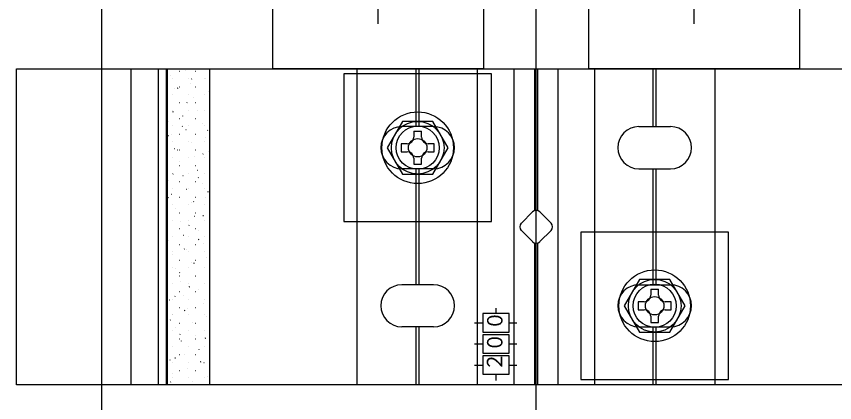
# Model space of a CAD drawing. Units: millimetres, scale not verified. Extents: x -1312 to 1312, y -1953 to 1941.
# Drawn here: x -83.4 to 72, y -980.7 to -907.4 of the extents above; entities that cross this region are included whole.
import ezdxf
from ezdxf.enums import TextEntityAlignment as Align

# ---------------------------------------------------------------- set-up
doc = ezdxf.new("R2010")
doc.units = ezdxf.units.MM
doc.header["$LTSCALE"] = 10
doc.layers.add('0-5_YKK_13', color=4, linetype='Continuous')
doc.layers.add('0-8_YSS_K', color=3, linetype='Continuous')
doc.styles.add('ＭＳ ゴシック', font='')
doc.styles.get('ＭＳ ゴシック').set_extended_font_data('MS Gothic')

msp = doc.modelspace()

# ---------------------------------------------------------------- linework, layer by layer
at = {"layer": '0-5_YKK_13'}
for p, q in [((-14.71, -908.85), (-14.71, -885.85)), ((45.29, -908.85), (45.29, -885.85)), ((-61.61, -977.35), (-61.61, -917.35)), ((-56.41, -977.35), (-56.41, -917.35)), ((-54.88, -977.35), (-54.88, -917.35)), ((-54.7, -977.35), (-54.7, -917.35)), ((-52.37, -917.87), (-52.42, -917.87)), ((-51.28, -917.6), (-51.29, -917.6)), ((-49.33, -917.87), (-49.38, -917.87)), ((-18.71, -977.35), (-18.71, -917.35)), ((-7.51, -928.35), (-7.51, -917.35)), ((-6.91, -928.35), (-6.91, -917.35)), ((4.14, -977.35), (4.14, -917.35)), ((11.14, -977.35), (11.14, -917.35)), ((14.99, -917.35), (14.99, -944.28)), ((15.59, -944.28), (15.59, -917.35)), ((19.44, -977.35), (19.44, -917.35)), ((26.44, -977.35), (26.44, -917.35)), ((37.49, -928.35), (37.49, -917.35)), ((38.09, -928.35), (38.09, -917.35)), ((49.29, -977.35), (49.29, -917.35)), ((-54.07, -918.59), (-54.08, -918.59)), ((-53.8, -919.25), (-53.85, -919.25)), ((-50.76, -919.25), (-50.81, -919.25)), ((-50.08, -919.28), (-50.17, -919.33)), ((-47.72, -919.25), (-47.77, -919.25)), ((-47.56, -919.12), (-47.57, -919.13)), ((-53.43, -921.2), (-53.44, -921.2)), ((-52.77, -921.06), (-52.86, -921.11)), ((-52.37, -920.86), (-52.42, -920.86)), ((-50.31, -920.1), (-50.31, -920.1)), ((-49.33, -920.86), (-49.38, -920.86)), ((-53.8, -922.24), (-53.85, -922.24)), ((-50.76, -922.24), (-50.81, -922.24)), ((-49.71, -922.72), (-49.72, -922.73)), ((-47.72, -922.24), (-47.77, -922.24)), ((-46.92, -921.74), (-46.93, -921.74)), ((-52.45, -923.7), (-52.46, -923.7)), ((-52.37, -923.85), (-52.42, -923.85)), ((-50.97, -923.78), (-51.05, -923.84)), ((-49.33, -923.85), (-49.38, -923.85)), ((-53.8, -925.23), (-53.85, -925.23)), ((-53.66, -925.56), (-53.74, -925.62)), ((-50.76, -925.23), (-50.81, -925.23)), ((-49.06, -925.34), (-49.07, -925.34)), ((-47.72, -925.23), (-47.77, -925.23)), ((-54.59, -927.3), (-54.6, -927.3)), ((-52.37, -926.84), (-52.42, -926.84)), ((-51.85, -926.32), (-51.86, -926.33)), ((-49.33, -926.84), (-49.38, -926.84)), ((-53.8, -928.22), (-53.85, -928.22)), ((-51.85, -928.28), (-51.94, -928.34)), ((-51.2, -928.94), (-51.21, -928.94)), ((-50.76, -928.22), (-50.81, -928.22)), ((-48.08, -927.83), (-48.09, -927.84)), ((-47.72, -928.22), (-47.77, -928.22)), ((-47.05, -929.02), (-47.13, -929.08)), ((-4.21, -928.35), (-10.21, -928.35)), ((34.79, -928.35), (40.79, -928.35)), ((-54.54, -930.06), (-54.63, -930.12)), ((-54, -929.92), (-54, -929.93)), ((-52.37, -929.83), (-52.42, -929.83)), ((-49.33, -929.83), (-49.38, -929.83)), ((-47.49, -930.46), (-47.5, -930.46)), ((-7.96, -929.2), (-7.96, -930.35)), ((-7.96, -929.2), (-6.46, -929.2)), ((-6.46, -930.35), (-6.46, -929.2)), ((-53.8, -931.21), (-53.85, -931.21)), ((-50.76, -931.21), (-50.81, -931.21)), ((-50.23, -931.43), (-50.24, -931.44)), ((-47.72, -931.21), (-47.77, -931.21)), ((-10.36, -931.6), (-10.36, -933.1)), ((-9.21, -931.6), (-10.36, -931.6)), ((-4.06, -931.6), (-5.21, -931.6)), ((-4.06, -933.1), (-4.06, -931.6)), ((-53.35, -932.54), (-53.36, -932.54)), ((-52.74, -932.79), (-52.82, -932.84)), ((-52.37, -932.82), (-52.42, -932.82)), ((-49.33, -932.82), (-49.38, -932.82)), ((-47.93, -933.53), (-48.02, -933.58)), ((-46.84, -933.07), (-46.85, -933.08)), ((-10.36, -933.1), (-9.21, -933.1)), ((-5.21, -933.1), (-4.06, -933.1)), ((-53.8, -934.2), (-53.85, -934.2)), ((-52.37, -935.03), (-52.38, -935.04)), ((-50.76, -934.2), (-50.81, -934.2)), ((-49.63, -934.06), (-49.64, -934.06)), ((-47.72, -934.2), (-47.77, -934.2)), ((-7.96, -934.35), (-7.96, -935.5)), ((-52.37, -935.81), (-52.42, -935.81)), ((-49.33, -935.81), (-49.38, -935.81)), ((-48.98, -936.67), (-48.99, -936.68)), ((-4.21, -936.35), (-10.21, -936.35)), ((-7.51, -958.35), (-7.51, -936.35)), ((-6.91, -958.35), (-6.91, -936.35)), ((34.79, -936.35), (40.79, -936.35)), ((37.49, -958.35), (37.49, -936.35)), ((38.09, -958.35), (38.09, -936.35)), ((-53.8, -937.19), (-53.85, -937.19)), ((-53.62, -937.29), (-53.7, -937.35)), ((-51.77, -937.66), (-51.78, -937.66)), ((-50.76, -937.19), (-50.81, -937.19)), ((-48.82, -938.03), (-48.9, -938.09)), ((-47.72, -937.19), (-47.77, -937.19)), ((-54.52, -938.63), (-54.53, -938.64)), ((-52.37, -938.8), (-52.42, -938.8)), ((-49.33, -938.8), (-49.38, -938.8)), ((-48.01, -939.17), (-48.02, -939.17)), ((-53.92, -941.26), (-53.93, -941.26)), ((-53.8, -940.18), (-53.85, -940.18)), ((-51.13, -940.27), (-51.14, -940.28)), ((-50.76, -940.18), (-50.81, -940.18)), ((-47.72, -940.18), (-47.77, -940.18)), ((-47.01, -940.75), (-47.1, -940.81)), ((-54.51, -941.79), (-54.59, -941.85)), ((-52.37, -941.79), (-52.42, -941.79)), ((-50.15, -942.77), (-50.16, -942.77)), ((-49.7, -942.53), (-49.79, -942.59)), ((-49.33, -941.79), (-49.38, -941.79)), ((-47.41, -941.8), (-47.42, -941.8)), ((-53.8, -943.17), (-53.85, -943.17)), ((-53.27, -943.87), (-53.28, -943.88)), ((-50.76, -943.17), (-50.81, -943.17)), ((-47.72, -943.17), (-47.77, -943.17)), ((-46.76, -944.41), (-46.77, -944.41)), ((12.47, -946.65), (14.59, -944.53)), ((16, -944.53), (18.12, -946.65)), ((-53.8, -946.16), (-53.85, -946.16)), ((-52.37, -944.78), (-52.42, -944.78)), ((-50.76, -946.16), (-50.81, -946.16)), ((-49.55, -945.4), (-49.56, -945.4)), ((-49.33, -944.78), (-49.38, -944.78)), ((-47.9, -945.26), (-47.98, -945.31)), ((-47.72, -946.16), (-47.77, -946.16)), ((-52.3, -946.37), (-52.31, -946.37)), ((-50.59, -947.04), (-50.67, -947.09)), ((-53.8, -949.15), (-53.85, -949.15)), ((-52.37, -947.77), (-52.42, -947.77)), ((-51.7, -949), (-51.71, -949)), ((-50.76, -949.15), (-50.81, -949.15)), ((-49.33, -947.77), (-49.38, -947.77)), ((-48.91, -948.01), (-48.92, -948.01)), ((-47.72, -949.15), (-47.77, -949.15)), ((14.59, -950.18), (12.47, -948.06)), ((18.12, -948.06), (16, -950.18)), ((-54.44, -949.97), (-54.45, -949.97)), ((-52.37, -950.76), (-52.42, -950.76)), ((-49.33, -950.76), (-49.38, -950.76)), ((-48.78, -949.76), (-48.87, -949.81)), ((-47.93, -950.51), (-47.94, -950.51)), ((14.99, -950.43), (14.99, -977.35)), ((15.59, -977.35), (15.59, -950.43)), ((-53.8, -952.14), (-53.85, -952.14)), ((-51.47, -951.54), (-51.56, -951.59)), ((-51.05, -951.61), (-51.06, -951.61)), ((-50.76, -952.14), (-50.81, -952.14)), ((-47.72, -952.14), (-47.77, -952.14)), ((-53.84, -952.6), (-53.85, -952.6)), ((-52.37, -953.75), (-52.42, -953.75)), ((-49.33, -953.75), (-49.38, -953.75)), ((-47.33, -953.13), (-47.34, -953.14)), ((-53.8, -955.13), (-53.85, -955.13)), ((-53.2, -955.21), (-53.21, -955.21)), ((-50.76, -955.13), (-50.81, -955.13)), ((-50.08, -954.11), (-50.08, -954.11)), ((-49.67, -954.26), (-49.75, -954.32)), ((-47.72, -955.13), (-47.77, -955.13)), ((-52.36, -956.04), (-52.44, -956.1)), ((-52.37, -956.74), (-52.42, -956.74)), ((-49.48, -956.73), (-49.49, -956.74)), ((-49.33, -956.74), (-49.38, -956.74)), ((-53.8, -958.12), (-53.85, -958.12)), ((-52.22, -957.71), (-52.23, -957.71)), ((-50.76, -958.12), (-50.81, -958.12)), ((-47.72, -958.12), (-47.77, -958.12)), ((-4.21, -958.35), (-10.21, -958.35)), ((34.79, -958.35), (40.79, -958.35)), ((-52.37, -959.73), (-52.42, -959.73)), ((-50.55, -958.77), (-50.64, -958.82)), ((-49.33, -959.73), (-49.38, -959.73)), ((-48.83, -959.35), (-48.84, -959.35)), ((37.04, -959.2), (37.04, -960.35)), ((37.04, -959.2), (38.54, -959.2)), ((38.54, -960.35), (38.54, -959.2)), ((-54.36, -961.31), (-54.37, -961.31)), ((-53.8, -961.11), (-53.85, -961.11)), ((-53.24, -960.55), (-53.32, -960.6)), ((-51.62, -960.33), (-51.63, -960.34)), ((-50.76, -961.11), (-50.81, -961.11)), ((-47.72, -961.11), (-47.77, -961.11)), ((34.64, -961.6), (34.64, -963.1)), ((35.79, -961.6), (34.64, -961.6)), ((40.94, -961.6), (39.79, -961.6)), ((40.94, -963.1), (40.94, -961.6)), ((-52.37, -962.72), (-52.42, -962.72)), ((-51.44, -963.27), (-51.52, -963.32)), ((-50.97, -962.95), (-50.98, -962.95)), ((-49.33, -962.72), (-49.38, -962.72)), ((-47.85, -961.84), (-47.86, -961.85)), ((7.64, -962.82), (7.64, -963.85)), ((34.64, -963.1), (35.79, -963.1)), ((39.79, -963.1), (40.94, -963.1)), ((-53.8, -964.1), (-53.85, -964.1)), ((-53.77, -963.93), (-53.77, -963.94)), ((-50.76, -964.1), (-50.81, -964.1)), ((-47.72, -964.1), (-47.77, -964.1)), ((-47.26, -964.47), (-47.27, -964.47)), ((37.04, -964.35), (37.04, -965.5)), ((-54.13, -965.05), (-54.21, -965.1)), ((-52.37, -965.71), (-52.42, -965.71)), ((-50, -965.44), (-50.01, -965.45)), ((-49.33, -965.71), (-49.38, -965.71)), ((-4.21, -966.35), (-10.21, -966.35)), ((-7.51, -977.35), (-7.51, -966.35)), ((-6.91, -977.35), (-6.91, -966.35)), ((3.58, -965.6), (5.14, -965.6)), ((10.14, -965.6), (11.62, -965.6)), ((34.79, -966.35), (40.79, -966.35)), ((37.49, -977.35), (37.49, -966.35)), ((38.09, -977.35), (38.09, -966.35)), ((-53.8, -967.09), (-53.85, -967.09)), ((-53.12, -966.55), (-53.13, -966.55)), ((-52.32, -967.77), (-52.4, -967.83)), ((-50.76, -967.09), (-50.81, -967.09)), ((-47.72, -967.09), (-47.77, -967.09)), ((-52.37, -968.7), (-52.42, -968.7)), ((-52.14, -969.04), (-52.15, -969.05)), ((-49.4, -968.07), (-49.41, -968.07)), ((-49.33, -968.7), (-49.38, -968.7)), ((-47.52, -968.51), (-47.6, -968.57)), ((-53.8, -970.08), (-53.85, -970.08)), ((-50.76, -970.08), (-50.81, -970.08)), ((-48.75, -970.68), (-48.76, -970.69)), ((-47.72, -970.08), (-47.77, -970.08)), ((3.58, -969.6), (5.14, -969.6)), ((10.14, -969.6), (11.62, -969.6)), ((-53.21, -972.28), (-53.29, -972.33)), ((-52.37, -971.69), (-52.42, -971.69)), ((-51.54, -971.67), (-51.55, -971.67)), ((-49.33, -971.69), (-49.38, -971.69)), ((-54.29, -972.64), (-54.3, -972.65)), ((-53.8, -973.07), (-53.85, -973.07)), ((-50.76, -973.07), (-50.81, -973.07)), ((-48.4, -973.01), (-48.49, -973.07)), ((-47.78, -973.18), (-47.79, -973.18)), ((-47.72, -973.07), (-47.77, -973.07)), ((3.58, -973.6), (5.14, -973.6)), ((10.14, -973.6), (11.62, -973.6)), ((-53.69, -975.27), (-53.7, -975.27)), ((-52.37, -974.68), (-52.42, -974.68)), ((-50.9, -974.28), (-50.91, -974.29)), ((-49.33, -974.68), (-49.38, -974.68)), ((7.64, -975.35), (7.64, -976.53)), ((-54.09, -976.78), (-54.17, -976.83)), ((-53.8, -976.06), (-53.85, -976.06)), ((-50.76, -976.06), (-50.81, -976.06)), ((-49.92, -976.78), (-49.93, -976.78)), ((-47.72, -976.06), (-47.77, -976.06)), ((-47.18, -975.81), (-47.19, -975.81)), ((-46.72, -977.35), (-54.88, -977.35))]:
    msp.add_line(p, q, dxfattribs=at)
for points in [[(-34.71, -877.35), (5.29, -877.35), (5.29, -917.35), (-34.71, -917.35)], [(25.29, -877.35), (65.29, -877.35), (65.29, -917.35), (25.29, -917.35)], [(-83.41, -917.35), (113.99, -917.35), (113.99, -977.35), (-83.41, -977.35)], [(-21.21, -946.35), (6.79, -946.35), (6.79, -918.35), (-21.21, -918.35)], [(-10.09, -927.35), (-12.98, -932.35), (-10.09, -937.35), (-4.32, -937.35), (-1.43, -932.35), (-4.32, -927.35)], [(23.79, -976.35), (51.79, -976.35), (51.79, -948.35), (23.79, -948.35)], [(34.91, -957.35), (32.02, -962.35), (34.91, -967.35), (40.68, -967.35), (43.57, -962.35), (40.68, -957.35)], [(10.14, -967.35), (10.14, -963.85), (5.14, -963.85), (5.14, -967.35)], [(10.14, -971.35), (10.14, -967.85), (5.14, -967.85), (5.14, -971.35)], [(10.14, -975.35), (10.14, -971.85), (5.14, -971.85), (5.14, -975.35)]]:
    msp.add_lwpolyline(points, close=True, dxfattribs=at)
for points in [[(-54.88, -917.35), (-46.72, -917.35), (-46.72, -977.35)], [(-7.96, -935.5), (-6.46, -935.5), (-6.46, -934.35)], [(37.04, -965.5), (38.54, -965.5), (38.54, -964.35)]]:
    msp.add_lwpolyline(points, dxfattribs=at)
for centre, radius in [((-7.21, -932.35), 6.8), ((-7.21, -932.35), 5), ((-7.21, -932.35), 4.1), ((-7.21, -932.35), 1.75), ((37.79, -962.35), 6.8), ((37.79, -962.35), 5), ((37.79, -962.35), 4.1), ((37.79, -962.35), 1.75)]:
    msp.add_circle(centre, radius, dxfattribs=at)
for centre, radius, start, end in [((-10.21, -932.35), 4, 90, 270), ((-4.21, -932.35), 4, 270, 90), ((34.79, -932.35), 4, 90, 270), ((40.79, -932.35), 4, 270, 90), ((-9.21, -930.35), 1.25, 270, 0), ((-5.21, -930.35), 1.25, 180, 270), ((-9.21, -934.35), 1.25, 0, 90), ((-5.21, -934.35), 1.25, 90, 180), ((15.29, -945.23), 1, 45, 135), ((13.17, -947.35), 1, 135, 225), ((17.41, -947.35), 1, 315, 45), ((15.29, -949.48), 1, 225, 315), ((-10.21, -962.35), 4, 90, 270), ((-4.21, -962.35), 4, 270, 90), ((34.79, -962.35), 4, 90, 270), ((40.79, -962.35), 4, 270, 90), ((35.79, -960.35), 1.25, 270, 0), ((39.79, -960.35), 1.25, 180, 270), ((35.79, -964.35), 1.25, 0, 90), ((39.79, -964.35), 1.25, 90, 180)]:
    msp.add_arc(centre, radius, start, end, dxfattribs=at)
at = {"layer": '0-8_YSS_K'}
for p, q in [((-67.21, -1337.35), (-67.21, -484.85)), ((15.29, -1470.35), (15.29, -567.35))]:
    msp.add_line(p, q, dxfattribs=at)

# ---------------------------------------------------------------- texts
at = {"layer": '0-5_YKK_13', "style": 'ＭＳ ゴシック', "width": 0.9}
for s, p in [('０', (9.78, -966.96)), ('０', (9.77, -971.09)), ('２', (9.73, -974.79))]:
    msp.add_text(s, height=2.93, rotation=90, dxfattribs=at).set_placement(p, align=Align.BOTTOM_LEFT)

doc.saveas('drawing.dxf')
